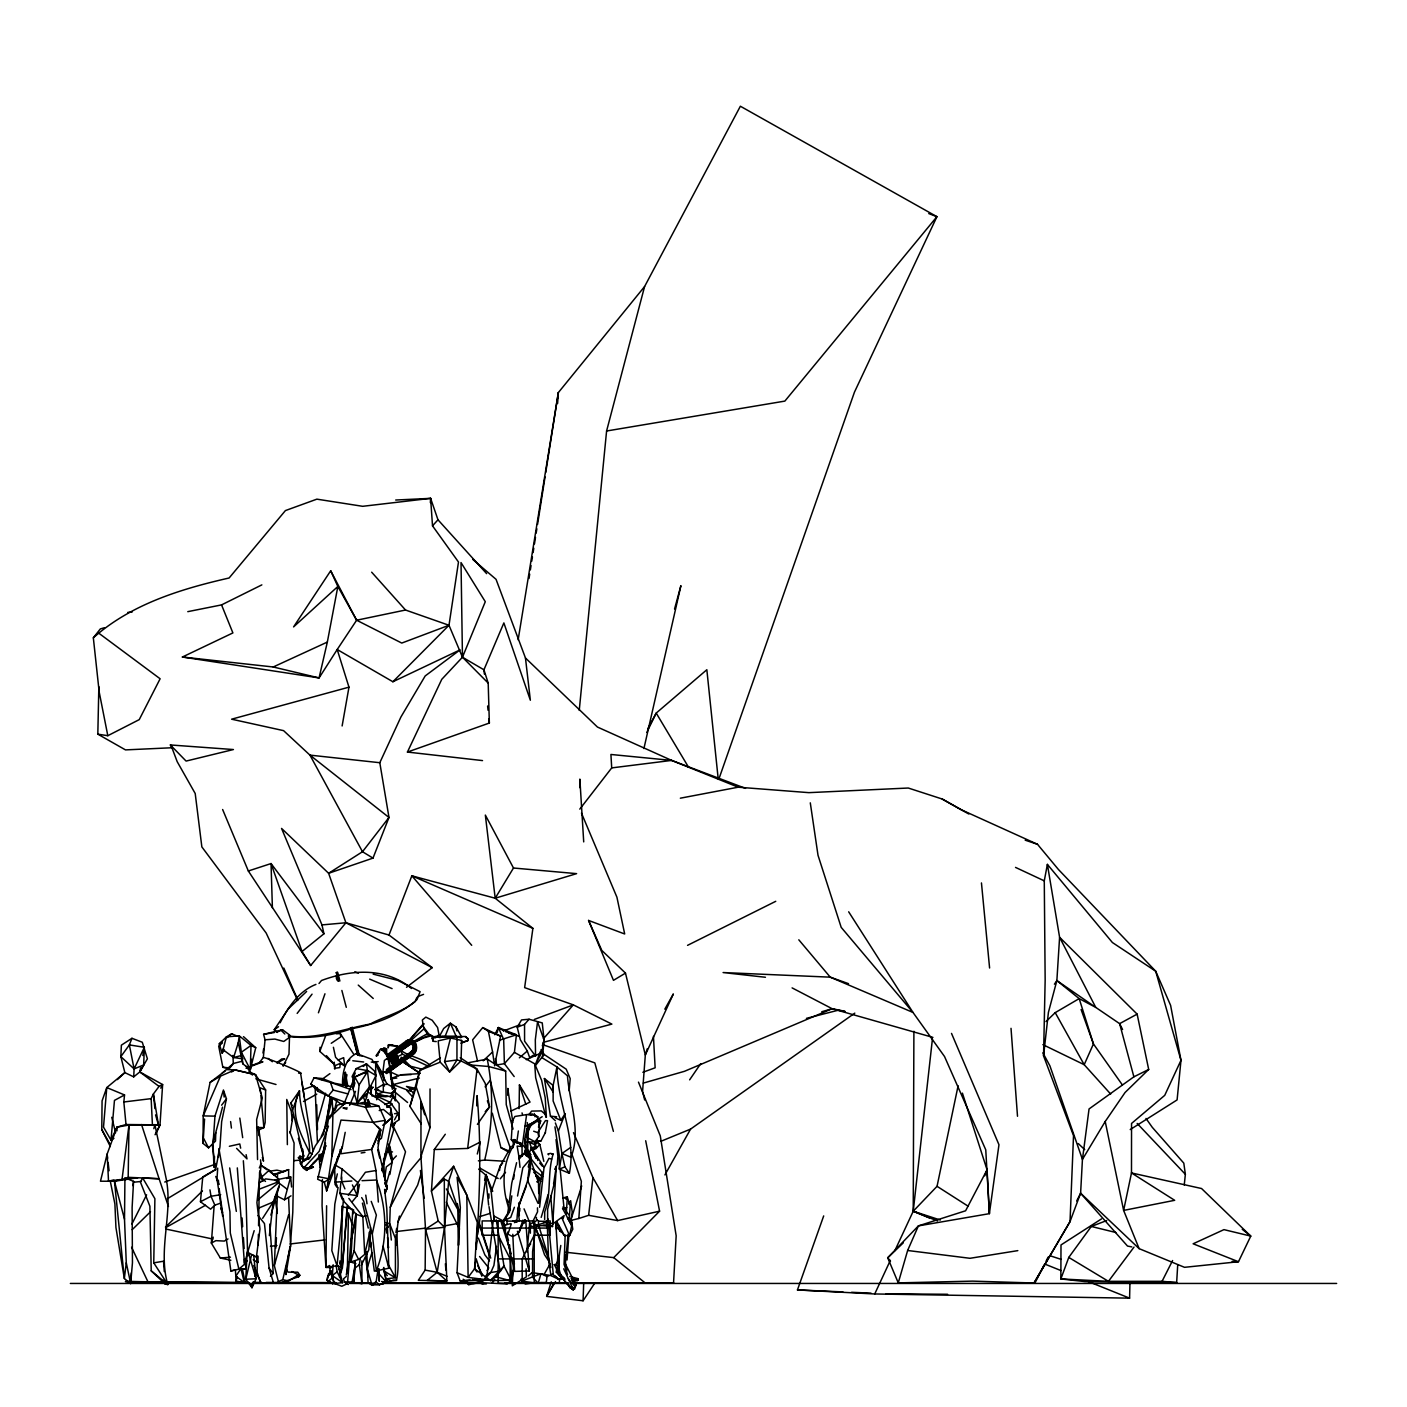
<?xml version="1.0" encoding="UTF-8"?>
<svg xmlns="http://www.w3.org/2000/svg" width="1407" height="1407" viewBox="0 0 1407 1407"><rect width="100%" height="100%" fill="white"/><g stroke="black" fill="none" stroke-linecap="round" stroke-linejoin="round"><path stroke-width="1.5" d="M342.306 1215.56L342.306 1205.641M457.328 1203.495L459.034 1211.761L448.64 1181.264L444.295 1179.136L444.542 1227.273L446.863 1280.986L418.319 1280.335L425.143 1270.116L425.53 1229.19L420.939 1156.73L420.992 1102.244L424.685 1114.766M458.26 1245.213L458.295 1208.261L458.735 1244.931M244.449 1259.019L244.431 1263.328L247.333 1260.602M285.99 1270.662L285.938 1274.619L290.616 1245.74L288.611 1197.726M288.646 1178.275L288.646 1169.622L273.873 1175.126M420.939 1156.73L429.979 1127.623L430.032 1088.948M456.976 1038.665L456.941 1059.999L449.624 1071.993L440.215 1062.162L438.175 1040.881L450.521 1038.014L461.672 1040.441L461.039 1060.913L449.624 1071.993L444.577 1061.617L450.521 1038.014M507.751 1094.98L507.769 1088.526L512.869 1122.487M579.842 787.674L579.86 779.091L583.712 841.896M353.263 1079.644L353.227 1088.332L354.898 1083.038L352.084 1076.513L356.217 1068.617L366.488 1063.833L374.385 1070.956L375.986 1075.546L369.355 1088.631L373.26 1087.242L368.124 1089.669M513.819 1144.348L513.836 1140.18M894.887 1250.612L913.231 1211.216L913.899 1031.278M286.008 1268.692L287.995 1272.121L297.792 1272.192L299.849 1275.287L298.653 1276.765L278.815 1283.395L274.33 1265.561L277.408 1194.473M277.496 1177.624L277.513 1173.403L288.646 1169.622M316.663 1104.636L317.49 1129.54M345.243 1084.709L345.331 1072.433L343.15 1085.36M355.092 1222.384L350.923 1241.027L347.406 1284.345L344.434 1281.988L343.501 1278.875L346.298 1276.43M322.396 1179.558L322.062 1205.799L325.932 1267.39L337.047 1265.755L341.145 1267.127L342.464 1206.661M361.88 1260.865L361.933 1283.641L353.79 1282.568L355.285 1260.971M110.326 1146.547L101.779 1129.54L102.078 1100.854L106.774 1087.576L124.854 1072.609L120.844 1056.622L121.371 1045.155L131.941 1038.296L142.283 1042.235L147.401 1058.803L139.803 1071.941L133.718 1076.865L124.854 1072.609L117.361 1079.609M126.683 1178.556L133.577 1181.352L132.117 1207.558L132.451 1262.783L130.675 1283.571L124.344 1278.541L126.278 1262.8L124.502 1219.148L124.942 1177.87M350.994 1240.587L352.77 1209.985M544.65 1219.588L544.72 1211.849C551.667 1193.804 547.147 1172.629 553.144 1154.109L550.524 1153.371L547.833 1154.004L548.607 1154.813M345.331 1072.433L347.705 1085.641L346.052 1086.855L345.331 1072.433L344.662 1084.815M249.109 1071.624L255.546 1074.719L265.624 1089.968L265.149 1122.54L263.883 1127.605L258.114 1130.296M519.113 1108.663L519.429 1084.938L530.034 1102.086L510.847 1111.125M116.957 1130.859L117.01 1127.148L126.014 1124.51L158.428 1124.861L153.398 1093.978L159.044 1086.415L162.632 1084.551L159.993 1124.967L155.632 1134.323M122.022 1179.488L128.987 1125.037L117.01 1127.148L107.143 1154.074L108.515 1181.001L122.022 1179.488L128.178 1177.342L128.987 1125.037L158.428 1124.861L155.561 1114.872M151.217 1270.838L167.82 1284.591L153.75 1262.853L154.893 1198.694L142.705 1178.011L140.454 1182.126L149.898 1206.274L151.217 1270.838L165.235 1284.028L167.82 1284.591C157.408 1249.117 173.729 1212.693 165.78 1176.762L154.876 1124.562L153.838 1128.695M257.358 1256.345L257.059 1273.528L260.999 1283.166L253.77 1265.491M253.278 1259.757L257.868 1262.589L257.991 1256.082M258.185 1245.23L258.396 1234.379M258.554 1225.708L259.574 1172.224M347.318 1273.071L348.444 1212.869L352.207 1224.653M297.704 1000.5L266.169 933.034L201.852 846.908L195.204 793.495L177.194 761.679L171.935 747.75L125.487 749.896L97.822 734.155L98.842 686.669M567.039 1259.986L568.85 1235.575M962.406 1093.116L987.063 1169.815L965.607 1210.776L918.402 1225.884L887.711 1257.788L898.264 1282.885L972.606 1281.126L1034.004 1283.008L1070.024 1221.628L1073.523 1135.678L1043.554 1055.866L1045.155 980.116L1044.275 880.852L1047.388 864.39L1112.409 942.532L1155.71 971.217L1170.606 1005.354L1180.983 1060.298L1177.096 1099.922L1130.226 1129.575M565.315 1255.273L564.928 1263.046L575.991 1284.996L573.212 1289.938L571.858 1289.041L571.91 1286.93M395.297 1100.925L395.49 1093.292L390.407 1072.908L390.882 1079.275M823.693 1215.912L797.452 1289.938L874.732 1293.965L1129.592 1298.151L1129.979 1281.777M325.756 1145.316L317.648 1179.259L324.261 1182.197L326.617 1190.902L331.823 1156.554L332.914 1114.608L345.612 1102.631L368.951 1104.425L368.704 1102.895L378.747 1105.92L385.201 1120.394L381.438 1138.316L377.938 1140.848M242.795 1063.798L239.243 1035.833L238.293 1042.605L242.795 1063.798L250.323 1069.601L251.009 1045.454L239.243 1035.833L226.404 1036.871L219.246 1043.888L222.148 1053.157L224.416 1049.939M521.768 1225.321L519.201 1232.321L514.962 1235.557L512.289 1236.366L507.945 1234.203L508.015 1231.793M252.046 1065.416L259.591 1062.443L263.32 1057.501L265.061 1039.808L263.601 1034.321L282.561 1029.766L289.561 1034.972L288.98 1054.16L283.159 1066.154M326.6 1205.764L325.932 1267.39L331.401 1267.619M555.818 1222.736L558.298 1263.838L557.207 1270.204L558.755 1274.302L571.858 1289.041M347.177 1205.992L342.393 1268.164M393.503 1126.743L405.515 1151.805L390.267 1207.276L389.686 1223.685L391.339 1240.042M476.709 1105.849L477.061 1095.613C481.704 1146.705 479.594 1198.412 476.27 1249.346M536.401 1217.372L536.401 1219.482L538.529 1221.153L538.406 1224.512L549.715 1261.358L535.627 1227.871L532.602 1251.632L532.55 1277.116L538.213 1283.29L546.303 1282.568L547.024 1276.518L549.838 1275.358L532.163 1272.596L528.241 1275.868M551.263 1281.795L546.637 1296.392L583.078 1300.772L583.676 1283.483M215.799 1132.741L215.5 1141.095L208.553 1147.831L203.03 1143.399L204.56 1119.022M532.391 1113.939L526.605 1114.625L522.261 1145.808L516.861 1141.693L512.781 1140.532L513.238 1142.027L511.286 1139.582L512.5 1120.13M159.044 1086.415L139.803 1071.941L143.672 1064.941L144.341 1047.3L129.356 1044.909L120.844 1056.622L134.105 1068.915L133.718 1076.865M367.948 1106.148L368.194 1099.588L369.619 1103.457M399.465 1216.105C393.52 1236.999 401.153 1259.177 396.493 1280.388L391.744 1281.003L386.116 1278.822L395.455 1277.749L395.385 1238.459L389.686 1223.685L385.94 1222.63M537.949 1176.34L537.738 1182.091L537.949 1178.362M392.307 1089.299L390.495 1071.395L387.875 1057.835L385.078 1052.577L385.254 1048.356L380.453 1049.288L376.021 1055.795L378.096 1055.232M512.957 1270.521L512.306 1285.805L526.376 1276.87L526.095 1268.833M289.561 1034.972L289.455 1037.381L283.774 1041.461L274.91 1039.069L265.061 1039.808M352.313 1201.666L357.272 1195.633L357.87 1182.654L365.415 1172.26L376.003 1170.518L371.641 1149.431L379.784 1129.205L372.996 1122.329L365.539 1107.274L345.612 1102.631L337.328 1105.234L334.901 1110.51M567.478 1283.131L523.087 1282.991L523.281 1278.857M565.174 1235.029L564.066 1264.365L567.566 1274.619M247.175 1251.949L245.785 1279.244L251.976 1287.739L256.039 1278.752L253.735 1255.185M457.046 1272.702L460.335 1207.47L457.082 1177.325L466.807 1195.106L477.29 1222.384L474.581 1268.762L468.126 1277.38L457.046 1272.702L460.195 1281.003L489.882 1280.177L474.581 1268.762L476.129 1258.737L481.827 1276.255M214.532 1156.572L213.952 1167.3L213.09 1144.63M527.889 1149.976L530.527 1154.69L530.298 1158.682L529.278 1154.145L526.798 1152.403M1034.004 1283.008L1070.024 1221.628L1080.611 1193.224L1082.44 1159.403L1089.053 1108.945L1133.884 1076.83L1148.692 1069.461L1137.137 1014.13L1059.594 937.291L1047.388 864.39M131.273 1272.948L130.675 1283.571L126.278 1262.8M347.529 1206.977L341.989 1269.096L339.685 1276.413M574.056 1283.166L673.548 1282.973L676.169 1235.786L660.288 1135.889L638.479 1082.124M524.055 1208.859L531.389 1226.535L541.906 1225.62L552.546 1226.535L556.345 1166.262L554.692 1169.34M562.976 1197.797L567.32 1197.234L566.282 1214.065M573.827 1281.056L577.486 1280.44L577.855 1278.629L569.765 1276.448M326.389 1055.655L334.127 1064.22L334.215 1062.179L334.901 1069.091L334.127 1064.22L319.811 1051.398L320.04 1047.265M1101.47 1218.919L1061.001 1244.949L1060.86 1278.945L1084.762 1281.566L1176.657 1282.551L1177.694 1265.192M355.936 1263.697L350.642 1261.973L354.124 1250.665L356.34 1214.347L344.17 1201.754L340.705 1193.892M370.41 1227.326L368.81 1249.821L361.212 1265.438M430.349 502.563L430.612 498.359L395.701 500.03M1043.554 1055.866L1048.426 1012.354L1056.868 980.573L1059.594 937.291L1095.754 1007.412L1119.62 1023.645L1122.575 1029.502M217.698 1168.144L216.995 1178.996L222.675 1216.334M218.384 1157.293L218.929 1148.604L229.939 1211.796L230.291 1232.989L238.891 1269.149L246.119 1269.22L244.871 1259.353M538.723 1203.073L539.936 1184.606L542.24 1172.295M557.295 1164.978L557.875 1156.22L556.029 1139.582M570.574 1220.52L578.857 1218.48L581.355 1181.335L571.383 1152.65M222.499 1107.151L213.161 1142.291L214.954 1116.138L223.432 1090.003L226.439 1098.814L221.655 1121.59L219.949 1146.951L215.535 1170.044L212.246 1144.383M353.79 1282.568L355.127 1263.134M445.298 1134.253L434.288 1149.537L431.421 1191.078L438.21 1221.03L444.542 1227.273L437.19 1272.315L427.148 1280.423L446.863 1280.986L437.19 1272.315L425.143 1270.116M559.634 1278.822L559.353 1282.973L568.129 1282.955L506.907 1282.973M342.534 1084.146C342.358 1072.75 344.944 1058.838 356.446 1053.509L359.365 1053.878M557.594 403.492L558.35 392.588L644.582 286.553L740.363 106.228L936.921 216.678L854.471 392.113L719.012 778.634M573.212 1289.938C556.574 1274.742 557.207 1268.041 560.795 1245.459M290.616 1242.346L292.797 1212.148L294.081 1143.029L289.772 1131.685L290.141 1133.004L293.307 1114.291M569.255 1219.166L570.187 1206.133L567.32 1197.234L563.134 1197.937M214.11 1206.204L211.349 1243.067L220.354 1258.034L230.871 1260.25M348.373 1284.521L347.124 1283.817L341.795 1286.262L334.215 1283.377L329.924 1270.679L330.223 1266.529M504.92 1225.356L506.907 1224.512L507.153 1221.118L505.676 1219.904L502.176 1222.419L504.884 1225.532L502.176 1222.419L510.284 1209.229M339.773 1263.081L341.444 1267.601L339.509 1277.204M338.155 1265.544L342.552 1282.692L334.233 1283.501L332.281 1275.551L333.178 1264.77M569.184 1090.83L570.204 1078.641L566.212 1069.179L544.157 1054.476L541.115 1049.622L541.73 1052.735L526.288 1059.682M251.607 1254.675L245.785 1279.244L256.039 1278.752L248.564 1253.391M342.411 1199.573L339.878 1193.312L340.775 1183.164M341.127 1179.101L342.024 1168.953L336.484 1165.805M493.171 1221.276L487.156 1274.443L485.01 1277.011M220.846 1203.091L214.849 1205.148L210.593 1209.193L200.445 1201.771L202.766 1176.92L215.447 1169.569M370.745 1092.377L371.307 1086.362M434.288 1149.537L467.669 1148.429L477.043 1069.144L461.039 1060.913L456.941 1059.999L444.577 1061.617M511.796 1195.862L509.563 1211.832L506.151 1217.389M565.35 1263.75L568.111 1234.326M526.939 1251.878L529.665 1223.439M332.931 1112.603L332.122 1099.096L330.715 1099.078L323.364 1134.622M579.244 710.394L606.593 430.999L644.582 286.553M126.014 1124.51L123.834 1101.98L124.537 1094.945L106.774 1087.576L103.502 1127.113L111.012 1140.162L113.949 1138.298M525.128 1154.074L525.497 1150.223L524.565 1154.215M564.137 1278.312L560.566 1276.94L556.31 1272.209L556.732 1267.953M557.172 1263.679L557.805 1257.278M499.555 1170.589L499.977 1166.385L511.286 1146.3M554.938 1126.849L559.212 1155.059L559.353 1169.111L569.378 1173.315C576.729 1137.067 557.084 1102.771 556.961 1066.928L542.363 1057.923L544.104 1040.16L542.258 1022.907L529.067 1019.248L521.54 1019.917L517.213 1027.233L520.326 1039.72L527.291 1051.029L529.736 1057.695L532.989 1055.391M370.762 1090.953L371.202 1086.714M1184.254 1184.958L1185.362 1174.3L1183.797 1163.132L1152.263 1127.306L1146.002 1118.442M370.991 1243.12L370.621 1246.672L370.463 1241.924M343.519 1199.028L337.047 1265.755L331.823 1250.63L334.831 1204.093L338.102 1187.508M539.602 1207.259L543.999 1167.792L548.959 1158.366L551.65 1159.104M929.359 1217.934L913.231 1211.216L932.419 1039.034M369.461 1086.96L357.132 1102.859L353.034 1088.965L354.845 1077.006L367.632 1071.536L359.154 1084.85L357.132 1102.859L367.843 1092.782L369.461 1086.96L366.488 1063.833L363.287 1066.436M269.37 1235.61L273.204 1201.983L279.43 1184.729M495.317 1058.662L496.864 1064.958L504.392 1063.674L514.417 1052.383L516.422 1034.778L498.377 1027.55L494.772 1034.725M578.857 1218.48L588.636 1215.314L592.927 1177.659L573.493 1132.635M222.148 1053.157L226.404 1036.871L231.768 1033.758L237.115 1036.097M461.478 1042.059L461.672 1040.441M385.096 1153.74L382.194 1170.431M526.798 1142.15L535.047 1141.728L538.793 1136.557L539.444 1122.997L536.683 1120.412M213.161 1142.291L213.899 1136.24M333.406 1047.283L335.57 1057.237L338.172 1059.981L343.66 1057.659L344.715 1065.908L340.318 1063.305L339.791 1067.579L334.391 1068.37M514.135 1262.308L511.814 1281.109L496.055 1276.852L490.269 1280.599L509.932 1280.317M520.01 1167.335L519.183 1159.104L524.055 1153.371L526.077 1153.828L530.351 1158.946C532.673 1180.772 517.09 1198.447 517.055 1219.517L514.944 1221.1L507.153 1221.118M257.868 1262.589L256.408 1257.049L259.961 1229.032L256.918 1202.616L260.999 1165.946L260.559 1159.843M524.055 1153.371L530.351 1158.946L527.625 1180.596L537.984 1203.284M385.729 1052.823L386.151 1049.499L385.395 1053.526M250.323 1069.601L255.74 1047.74L251.009 1045.454L241.371 1052.225L250.323 1069.601L251.66 1059.242M384.621 1080.506L382.862 1072.24L384.392 1060.491L387.875 1057.835M436.258 1041.585L433.215 1041.286L432.037 1038.014L434.939 1036.59L465.383 1036.537L468.109 1038.858L467.88 1040.582L460.916 1043.255M330.1 1097.53L326.406 1124.826L321.306 1136.416M496.478 1246.409L493.927 1265.403L490.814 1272.491L481.387 1282.674L507.118 1283.975L509.862 1281.531M369.214 1232.251L374.332 1271.101L376.337 1270.873C387.716 1241.625 387.488 1209.299 376.443 1180.016L362.021 1180.666M513.625 1178.943L514.188 1174.827M562.976 1233.869L564.488 1235.557L569.536 1235.592L572.244 1223.158M203.03 1143.399L203.206 1115.909L210.1 1082.37L225.208 1070.903M406.517 987.274L432.23 967.664L389 935.039L411.846 875.822L495.194 898.229L532.901 928.356L524.635 987.626L573.335 1004.879L611.869 1024.103L543.383 1042.323M516.861 1141.693L518.374 1130.982M570.679 1222.665L572.192 1211.919L570.644 1200.699L568.586 1203.952M476.164 1245.089L476.78 1240.798M477.694 1234.379L486.294 1174.405M384.797 1177.29L386.292 1166.913L392.289 1162.34L388.666 1144.067M323.223 1153.634L328.71 1117.052L331.401 1114.661M488.194 683.098L483.938 669.802L462.463 657.21L461.021 562.571L485.292 601.704L462.463 657.21L441.763 679.335L407.432 752.059L489.355 723.04L488.194 683.098L462.463 657.21L448.991 625.271L458.489 562.026L432.512 525.831L430.612 498.359L362.672 506.309L316.874 499.151L285.41 510.583L229.112 577.996C180.799 588.97 130.992 604.254 93.337 637.811L99.194 692.015L107.811 735.703L139.24 719.628L160.117 678.772L98.719 633.132M377.445 1126.444L380.664 1129.891L377.991 1147.725L387.224 1188.634L384.885 1183.023L387.224 1188.634L382.212 1168.179M322.994 1152.738L306.585 1170.413L303.49 1168.285L299.709 1160.582L299.937 1156.149L302.839 1157.099M366.787 1251.562L368.071 1282.656L371.694 1283.975L376.109 1282.023L378.026 1269.659M361.933 1283.641L359.33 1264.629L360.28 1258.562M346.298 1275.006L348.408 1261.762M529.014 578.506L529.7 574.179M530.369 569.853L531.055 565.526M531.74 561.2L532.426 556.873M533.112 552.564L533.781 548.238M534.467 543.911L535.487 537.421M536.173 533.095L536.858 528.786M537.544 524.459L545.054 476.903M545.723 472.576L558.35 392.588L518.145 639.78M478.38 1160.845L484.694 1160.054C492.767 1126.849 493.98 1092.588 487.244 1059.084L467.405 1062.918M555.378 1122.944L558.386 1131.017L561.903 1153.511L559.353 1169.111L564.928 1166.843L569.378 1173.315M132.874 1185.661L133.577 1181.352M262.951 1052.999L263.672 1048.707M395.93 1232.567L396.633 1228.399M355.778 1283.096L352.119 1282.023L355.285 1263.838M342.13 725.959L348.971 687.161L337.205 649.524L356.622 620.223L405.533 610.022L448.991 625.271L392.887 681.744L337.205 649.524L319.072 677.928L182.382 657.016L232.894 632.921L221.55 604.904L187.782 611.658M512.517 1147.936L514.03 1139.459M328.658 1273.405L327.11 1280.388L332.685 1283.694L336.08 1282.604L266.134 1282.428M356.006 1213.573L352.33 1234.062L350.642 1261.973L358.627 1259.441L364.712 1254.376L369.918 1231.653M522.947 1220.062L519.148 1231.547L524.811 1219.816M140.559 1067.843L139.803 1071.941L162.632 1084.551L160.767 1088.174M142.828 1055.514L144.341 1047.3L134.105 1068.915L143.672 1064.941M286.377 1266.687L287.134 1262.642M287.872 1258.614L290.088 1246.514M389.845 1174.476L392.535 1159.773L389.88 1146.16M517.547 1196.003L522.824 1167.792L530.351 1158.946L538.476 1182.619L538.723 1193.558M370.551 1094.382L371.765 1087.945M545.195 1133.251L547.552 1120.693L545.441 1120.623L538.037 1132.195M182.382 657.016L273.222 666.988L319.072 677.928L327.339 642.084L337.856 586.455L330.698 570.767L293.588 626.906L337.856 586.455L356.622 620.223L401.769 643.069L448.991 625.271M541.73 1052.735L544.104 1040.16L537.544 1021.799L535.311 1039.879L535.557 1056.147L524.582 1041.18L524.547 1024.402L529.067 1019.248M301.59 1163.994L303.543 1159.245L308.854 1159.245L306.339 1158.788M382.018 1170.905L392.5 1117L390.495 1107.661L369.531 1092.87M276.44 1237.72L275.79 1248.202M345.207 1132.336L342.411 1146.705L326.617 1190.902L328.833 1181.159M377.955 1143.75L380.664 1129.891L379.784 1129.205M379.169 1268.868L379.31 1281.32L377.938 1268.815M536.12 1148.464L536.577 1146.177L532.145 1150.416L536.12 1148.464L539.813 1144.454L537.632 1142.062M339.878 1193.312L357.272 1195.633L359.524 1184.395M484.588 1180.35L485.433 1176.199M525.708 1155.552L524.776 1139.248L526.939 1128.555L528.751 1125.125L542.187 1116.718M572.543 1280.546L577.749 1280.405L577.855 1278.629M494.525 1065.855L500.611 1036.132L482.724 1027.602L472.629 1039.843L477.518 1061.001M346.14 1078.817L346.984 1074.737M553.567 1184.008L556.345 1166.262M275.702 1195.458L284.478 1199.802L290.669 1176.903L275.051 1180.086L286.782 1188.933M352.717 1214.171L353.614 1209.879M937.502 1220.959L913.231 1211.216L937.044 1186.312L958.114 1085.747M384.603 1189.39L386.802 1208.719L388.824 1268.199L376.337 1270.873L372.292 1233.974L376.373 1215.103L371.219 1201.367M421.326 1123.964L409.947 1106.43L416.208 1087.013L419.796 1070.41L440.409 1057.818M574.566 1289.199L575.991 1284.996L571.541 1279.878M334.866 1108.769L336.871 1099.852M337.223 1186.048L335.482 1182.126L337.346 1173.895M643.914 748.559L680.9 585.664L674.551 609.002M278.41 1281.531L282.789 1279.649L290.616 1245.74M325.65 1126.532L332.122 1099.096M516.598 1162.692L511.761 1183.181L507.821 1212.922M253.418 1281.654L251.976 1287.739L250.833 1283.923M497.111 1032.756L498.377 1027.55L503.46 1030.698M541.185 1217.389L548.079 1194.684M331.823 1156.554L340.986 1120.078L372.996 1122.329L385.201 1120.394M477.29 1154.004L480.315 1142.027L467.669 1148.429M325.615 1093.239L316.61 1125.213L317.437 1142.361M365.75 1106.518L365.204 1102.05L369.25 1087.365M554.358 1183.181L547.622 1209.229L547.622 1220.713M528.241 1166.948L530.351 1158.946M526.834 1135.818C528.416 1130.085 531.881 1118.811 539.831 1121.397L539.004 1125.635M409.947 1106.43L419.796 1070.41L440.215 1062.162M328.447 1126.18L319.16 1151.366L303.49 1168.285M331.7 1114.326L333.336 1108.382L333.828 1112.11M254.175 1230.668L244.431 1263.328L237.308 1167.898M274.33 1265.561L288.576 1215.015M386.257 1183.991L389.739 1171.855M547.024 1276.518L540.956 1273.704L538.213 1283.29L521.645 1281.126L525.356 1283.94L536.647 1282.393M324.032 1151.841L320.321 1161.232L325.58 1142.959M898.264 1282.885L907.638 1250.489L918.402 1225.884L989.385 1213.661L998.97 1144.735L951.519 1033.406M270.865 1215.085L279.061 1186.928M325.756 1035.464L319.811 1051.398M383.39 1164.82L393.591 1130.261L390.495 1107.661L386.52 1105.867M421.168 1173.438L417.668 1185.063L397.689 1222.155M394.224 1123.208L393.045 1127.095L394.892 1123.454L390.953 1124.51M371.94 1252.599L367.086 1268.516L371.694 1283.975L379.573 1284.802L387.154 1281.126L384.234 1279.561M512.939 1147.725L515.402 1139.688M524.213 1223.228L525.268 1219.781M647.273 1048.743L645.321 1054.969L642.577 1091.498L644.67 1100.01M238.293 1042.605L233.615 1057.536L243.024 1058.891M542.311 1045.841L544.104 1040.16M570.451 1221.346L581.689 1185.908M213.231 1237.158L211.349 1243.067L215.869 1240.657L224.293 1241.08L227.987 1238.934M385.588 1192.503L387.189 1187.473L384.428 1175.636L383.548 1158.735M507.945 1234.203L511.163 1224.354M474.335 1279.631L489.882 1280.177L468.126 1277.38L466.807 1195.106L453.652 1166.245L448.64 1181.264L444.542 1227.273L425.53 1229.19L437.19 1272.315L447.057 1276.307M514.399 1207.259L510.723 1217.372L505.676 1219.904M242.356 1268.78L245.258 1283.184L235.989 1280.933L237.378 1276.87M318.422 1012.794L324.964 993.782M320.321 1161.232L325.808 1145.896M302.734 1158.629L303.666 1156.167L292.533 1110.123L299.498 1090.847C299.691 1112.304 309.98 1131.175 309.61 1152.562L306.585 1158.717M538.459 1127.13L540.71 1120.957L537.492 1119.233M526.341 1186.048L517.723 1208.754L518.022 1214.399M563.029 1218.708L564.172 1215.595L552.933 1223.826L547.323 1222.155M1106.729 1220.537L1091.287 1226.464L1068.775 1257.418L1060.86 1278.945L1108.452 1281.337L1162.059 1281.32L1176.657 1282.551M529.12 1153.617L531.371 1147.707L529.472 1142.097M540.358 1051.609L535.821 1063.481L542.1 1051.961M353.544 1079.925L344.24 1103.317M984.777 1175.795L987.063 1169.815M131.941 1038.296L129.356 1044.909L134.105 1068.915M558.386 1131.017L565.139 1113.641L560.83 1120.377L555.062 1117.756M348.971 687.161L231.61 719.188L283.581 730.638L309.945 755.119L388.983 817.467L362.496 851.727L328.622 873.29L345.911 922.763L310.666 965.536L302.048 951.501L323.944 933.773L321.974 924.909L281.558 828.424L328.622 873.29L372.996 858.112L388.983 817.467L379.802 762.717L400.925 716.99L425.195 675.94L460.089 649.858L392.887 681.744M416.736 997.721L415.206 1001.555C396.95 1015.819 374.614 1024.63 351.838 1028.623C331.735 1035.64 309.575 1039.193 288.488 1036.467M439.617 1037.627L445.069 1036.431L450.363 1023.188L456.079 1027.004L461.742 1037.258M324.261 1182.197L329.256 1178.873L342.411 1146.705L336.695 1160.054M536.032 1158.084L531.371 1147.707L534.959 1146.881L536.894 1140.866L540.992 1140.884L545.459 1132.494M280.151 1022.766C287.925 1007.271 299.251 990.845 315.924 984.408M349.604 1105.392L355.479 1091.41M257.551 1159.561L256.654 1119.497L262.318 1097.988L255.546 1074.719L234.863 1069.883L220.442 1076.162L203.206 1115.909L214.954 1116.138M422.153 1069.197L410.545 1066.242L401.206 1057.132L400.608 1059.893L391.392 1059.682L393.978 1053.755M395.701 1049.815L397.425 1045.858L388.244 1045.172L388.191 1047.863L389.123 1044.68L392.94 1045.084M533.183 1220.801L537.58 1211.779L537.474 1207.839M525.831 1150.733L527.414 1156.185L527.062 1132.494L529.929 1125.969L533.974 1122.399L525.092 1126.145L528.751 1125.125M344.996 1104.038L345.612 1102.631M353.28 1077.463L355.267 1072.978M384.639 1104.513L390.337 1102.402L393.01 1096.387L376.531 1096.018L376.707 1099.799M384.744 1192.872L387.189 1187.526M302.1 1158.594L303.437 1155.692L302.751 1149.308M117.01 1127.148L111.012 1140.162L114.459 1100.397L124.537 1094.945M380.664 1129.891L371.641 1149.431L341.303 1153.705L340.002 1149.8M874.732 1293.965L890.314 1260.461M548.29 1219.095L547.13 1221.557L538.529 1221.153M152.396 1124.193L151.147 1098.638L153.398 1093.978L154.911 1108.61M259.293 1167.951L261.438 1163.483M646.78 732.449L656.207 713.085L706.842 669.732L718.221 779.038M557.207 1270.204L557.858 1268.85M131.941 1223.984L146.609 1194.824M155.069 1134.728L159.993 1124.967M343.202 1105.322L329.467 1096.475L318.07 1091.34L310.841 1084.093L314.042 1077.78L322.203 1078.501L334.268 1083.179L351.891 1086.732M1162.059 1281.32L1172.594 1260.531M530.509 1142.853L534.941 1144.718L536.894 1140.866M1035.323 1282.252L1044.187 1264.84M1046.157 1260.971L1048.127 1257.102M1076.672 1200.98L1080.611 1193.224L1139.125 1248.642L1184.518 1267.32L1238.477 1261.727L1250.77 1236.102L1201.56 1188.528L1131.492 1172.946L1131.545 1123.454L1164.732 1095.35L1180.983 1060.298L1155.71 971.217L1058.416 869.473L1037.504 844.306L961.315 809.781L942.18 799.018L908.289 788.026L808.884 792.651L738.183 787.199L680.337 798.191M562.026 1218.216L569.536 1235.592L572.79 1229.226L571.4 1220.045L568.604 1217.477M390.267 1207.276L407.924 1173.28L421.643 1156.906M544.157 1054.476L535.944 1064.958M647.923 728.527L656.207 713.085L688.498 767.149M394.488 1119.884L398.058 1113.236L390.337 1102.402L376.531 1096.018L386.257 1096.756M438.826 1037.399L443.697 1028.499L450.363 1023.188L456.149 1036.361L460.828 1037.75M553.971 1283.008L546.637 1296.392L555.519 1281.584M664.825 1009.153L673.355 993.94L645.321 1054.969L625.482 973.116L601.774 950.393L588.583 920.442L624.69 933.984L616.917 897.191L581.478 813.123M664.913 1174.915L690.573 1129.1L854.805 1013.128M544.351 1274.003L550.348 1263.398M511.919 1121.678L514.927 1116.455L526.605 1114.625M387.963 1226.675L386.556 1228.821L387.963 1226.675L386.995 1222.701M1148.692 1069.461L1125.037 1092.536L1105.216 1121.502L1082.44 1159.403L1049.903 1065.838L1042.886 1052.841M375.775 1097.02L375.669 1061.863L382.317 1073.207L384.076 1080.506M495.194 898.229L513.485 868.013L485.345 815.075L495.194 898.229L576.606 873.641L513.485 868.013M487.068 1270.609L488.757 1267.918L479.576 1256.469M327.778 1276.677L330.944 1271.664M331.665 1270.767L327.462 1277.292L327.11 1280.388L332.685 1283.694M262.652 1218.304L273.204 1201.983L257.833 1208.472M517.635 1214.347L519.781 1211.022M517.53 1211.849L519.799 1208.349M376.654 1056.006L379.609 1051.451M583.078 1300.772L595.091 1282.639M558.772 1273.106L554.288 1264.647L555.941 1264.436L558.456 1260.197M565.983 1199.221L567.32 1197.234M277.46 1032.439L274.224 1029.748L288.171 1009.012L306.603 991.478M1054.423 984.214L1056.868 980.573L1095.754 1007.412L1079.187 998.618L1056.868 980.573M395.754 1088.772L390.144 1097.055L391.797 1095.244L391.357 1093.415L395.754 1088.772L387.752 1084.322L383.267 1084.551L375.053 1089.37L377.568 1093.995L388.051 1096.545M689.623 1079.837L700.686 1063.692M323.54 1133.919L315.238 1146.002L310.683 1156.642L301.977 1161.971L310.138 1157.627M422.979 1024.19L409.138 1040.371M477.395 1124.369L489.53 1106.94L485.239 1083.425L477.043 1069.144M292.533 1110.123L290.88 1102.947L299.498 1090.847C288.892 1112.11 300.359 1133.391 309.61 1152.562L312.389 1154.127M378.747 1105.92L365.539 1107.274L368.704 1102.895M387.154 1281.126L387.013 1282.305L385.448 1281.988M329.326 1118.758L331.7 1115.522M424.158 1023.804L409.595 1040.019M496.055 1276.852L504.04 1266.142L496.214 1219.834M1134.024 1247.077L1108.452 1281.337L1068.775 1257.418M221.602 1105.198L226.439 1098.814M529.05 1114.485L531.635 1111.09L541.326 1110.914L545.846 1114.784M348.233 1195.176L357.87 1182.654L342.024 1168.953M556.31 1272.209L558.21 1269.747M297.158 1013.409L312.055 994.151M579.79 809.131L611.711 767.905L610.919 754.469L671.667 760.413L745.552 788.377M511.902 1148.411C501.754 1167.019 502.018 1190.304 509.492 1210.002M526.763 1248.871L530.668 1243.858M320.427 1156.448L306.585 1170.413M221.391 1207.663L220.706 1208.525L222.605 1212.359M93.337 637.811L100.337 628.929L104.435 627.733M485.116 1086.855L490.234 1080.347L499.362 1116.859L510.372 1148.253M387.013 1282.305L381.543 1281.513M492.186 1282.85L494.789 1279.561M500.224 1178.837L505.518 1172.348M502.668 1163.079L499.977 1166.385L491.219 1191.835L494.209 1220.696L503.038 1220.871L506.432 1218.321M310.841 1084.093L328.288 1095.93L333.16 1090.056L330.452 1082.405L314.042 1077.78M564.137 1279.086L558.808 1279.385L550.928 1275.586L552.511 1273.704M319.002 983.493L321.5 980.503C350.818 969.511 385.395 967.031 411.495 988.47M490.269 1280.599L504.04 1266.142L511.814 1281.109L509.58 1244.808M400.098 1062.285L394.189 1051.574L393.081 1052.383L397.425 1061.458M389.44 1055.004L394.646 1065.873L393.538 1066.699L388.314 1055.813M395.912 1064.976L397.038 1064.167M398.287 1063.27L399.412 1062.443L394.189 1051.574M543.507 1038.612L573.335 1004.879L534.326 1019.442M283.053 1065.574L285.691 1062.584M453.652 1166.245L431.421 1191.078L444.295 1179.136M432.512 525.831L437.982 519.799L430.612 498.359M485.222 1111.636L489.53 1106.94L487.385 1100.819M299.709 1160.582L300.324 1159.685L298.39 1157.768L299.937 1156.149M565.878 1252.248L613.716 1257.629L659.584 1211.181L645.69 1140.743M392.535 1159.773L396.369 1155.886M270.425 1276.272L273.275 1273.458L269.775 1224.072M423.7 1027.198L429.135 1034.479L435.484 1037.592L438.984 1034.725L437.612 1027.532L432.16 1020.233L425.829 1017.12L422.329 1020.005L423.876 1028.886L410.967 1040.441M132.188 1229.683L150.496 1211.761M165.463 1227.133L202.432 1190.955M1045.999 1021.57L1055.215 1012.635L1079.187 998.618L1093.432 1043.924L1122.223 1084.727M903.259 1242.873L887.711 1257.788L890.508 1261.077M537.263 1219.763L533.833 1223.035L537.281 1225.796M336.115 972.817C339.597 970.425 333.389 978.146 338.313 981.259M364.993 1073.418L367.895 1070.674L375.986 1075.546M483.199 1060.808L492.591 1051.961L488.387 1031.313L482.724 1027.602M385.026 1124L392.5 1117L383.408 1109.437L379.222 1110.545M313.022 1163.378L315.766 1160.81M411.811 1088.42L410.563 1091.269L393.045 1084.568L393.942 1088.297M262.968 1181.212L261.069 1177.624L269.124 1170.272L279.131 1179.629M254.755 1276.395L257.78 1273.722M222.06 1073.277L233.298 1063.499L242.532 1061.142M245.152 1263.697L238.891 1269.149L230.871 1270.978L219.105 1188.598M328.2 1281.478L332.703 1277.591M519.341 1057.835L527.291 1051.029M382.757 1125.319L392.5 1117M298.583 1073.084C311.791 1076.074 265.642 1057.097 263.32 1057.501M365.539 1107.274L368.951 1104.425M222.482 1042.939L218.683 1046.087L222.851 1067.28L229.376 1068.564L233.298 1063.499L232.929 1055.443M257.938 1199.819L279.184 1182.232M529.929 1125.969L537.667 1120.887M355.215 1267.988L359.33 1264.629M219.246 1043.888L222.376 1041.356M227.072 1037.557L231.768 1033.758M276.915 1062.707L281.734 1058.926L284.689 1058.873L277.179 1062.936M329.924 1270.679L332.281 1275.551L337.188 1271.822L336.15 1265.878M394.013 1053.245L397.478 1050.695M400.925 1048.162L407.819 1043.062M321.658 1079.626L329.924 1073.611M386.679 1055.144L406.588 1040.723A8.002 6.49 -88.6 0 1 415.452 1043.554A8.002 6.49 -88.6 0 1 413.06 1054.511L386.608 1073.594M386.907 1056.252L407.538 1041.198M387.716 1057.361L407.115 1043.361A4.907 3.975 -88.7 0 1 412.55 1045.102A4.907 3.975 -88.7 0 1 411.09 1051.82M386.89 1059.102L408.575 1043.396M386.397 1069.637L411.6 1051.381A4.379 3.553 -88.6 0 0 413.377 1047.617M384.85 1072.011L411.301 1052.928A6.191 5.012 -88.6 0 0 413.148 1044.451A6.191 5.012 -88.6 0 0 406.306 1042.253M388.666 1070.78L397.478 1064.413M406.306 1058.064L411.6 1054.248M385.676 1073.119L412.128 1054.036A7.475 6.05 -88.6 0 0 414.361 1043.818A7.475 6.05 -88.6 0 0 406.078 1041.162M388.877 1071.888L413.57 1054.072A7.475 6.05 -88.6 0 0 416.402 1045.647A7.475 6.05 -88.6 0 0 410.58 1040.16M394.804 1122.716L399.289 1119.515L399.131 1103.528L393.01 1096.387M347.371 1061.687L349.815 1059.946M402.877 1048.197L410.017 1043.115M274.224 1029.748L278.516 1026.723M390.548 1057.888L410.246 1044.258L423.102 1037.786M390.161 1058.205L409.683 1044.715L423.525 1038.014L431.597 1035.693L427.447 1033.653L423.876 1028.886M564.928 1166.843L561.903 1153.511L570.767 1147.391M331.243 1043.291L340.811 1036.889L340.283 1033.512L336.343 1033.811M386.784 1107.45L392.236 1103.932M577.749 1280.405L571.136 1278.453M425.53 1229.19L438.21 1221.03M260.119 1182.372L265.589 1178.89L278.639 1180.596M298.653 1276.765L297.334 1275.533L299.849 1275.287L298.284 1274.865L288.611 1281.021L282.789 1279.649M231.627 1071.923L234.863 1069.883L255.546 1074.719M391.181 1125.776L394.892 1123.454M284.478 1199.802L291.003 1195.844M167.38 1198.711L215.605 1169.674M625.482 973.116L613.47 980.345L588.583 920.442M210.1 1082.37L220.442 1076.162M389.897 1045.348L388.244 1045.172L396.194 1046.017M165.815 1227.572L205.51 1205.236M303.49 1101.47L316.768 1094.136M1137.137 1014.13L1119.62 1023.645L1133.884 1076.83M394.47 1066.717L395.349 1065.715M397.601 1064.607L396.158 1065.169L390.706 1054.107M487.156 1274.443L490.814 1272.491L500.611 1270.996M381.631 1049.798L383.144 1048.989L385.078 1052.577L381.631 1049.798L383.32 1049.71L385.078 1052.577M200.445 1201.771L210.997 1196.267L220.706 1194.701M536.718 1181.827L540.253 1180.051M577.486 1280.44L578.4 1279.983L577.521 1279.702M687.548 945.346L775.749 901.307M325.932 1267.39L329.66 1265.509M221.55 604.904L261.86 584.872M391.392 1059.682L402.56 1054.23L427.834 1065.978M427.447 1033.653L408.681 1044.223L391.199 1056.622L394.716 1064.079M273.222 666.988L327.339 642.084M334.848 1065.75L340.318 1063.305M514.417 1222.63L519.394 1220.713L517.723 1208.754M844.956 1011.299L832.135 1008.713L684.488 1071.307L643.316 1083.091M536.366 1225.356L544.755 1222.683M305.688 1168.003L313.392 1167.194L308.889 1169.076L302.118 1166.368L300.043 1163.044M660.815 1141.341L690.573 1129.1M540.956 1273.704L521.645 1281.126M286.623 1178.521L290.669 1176.903L291.566 1186.998M276.563 1032.175L282.561 1029.766M517.213 1027.233L524.547 1024.402M391.076 1078.518L400.714 1074.79L419.532 1073.647M515.841 1222.085L519.394 1220.713M417.439 996.701L423.56 994.362M258.712 1189.39L278.797 1181.651M246.014 1068.23L262.933 1061.845L259.591 1062.443M503.53 1030.926L519.957 1024.788M303.648 1089.458L313.937 1085.676M383.706 1283.448L391.076 1280.739M642.858 1072.275L655.134 1067.79L653.446 1036.361M164.742 1182.038L215.517 1164.152M424.932 1036.871L430.296 1035.042M222.623 809.5L248.335 870.986L271.041 863.564L323.944 933.773M522.982 1154.813L518.884 1156.167L519.183 1159.104M377.568 1093.995L383.355 1092.131L391.357 1093.415M107.636 1158.242L107.143 1154.074L100.477 1181.212L114.459 1181.264L119.701 1179.558M562.818 1208.736L566.722 1207.487L562.519 1208.402M457.381 1223.58L444.559 1225.884M479.98 1216.545L490.252 1213.344M368.071 1282.656L371.694 1285.066L375.212 1283.993M462.252 1042.27L467.88 1040.582L467.722 1038.454M821.758 1011.756L832.135 1008.713L932.911 1037.399M376.39 1062.039L378.166 1061.529M529.437 1223.826L533.534 1222.718M108.515 1181.001L113.967 1180.192M241.459 1055.479L233.615 1057.536L222.587 1049.376M806.422 1018.369L838.255 1010.208L844.675 1011.51M393.045 1084.568L419.392 1078.061M366.453 1215.718L362.83 1216.615L356.34 1214.347M230.871 1270.978L235.039 1269.958M388.631 1102.789L390.337 1102.402M506.907 1224.512L510.917 1223.58M588.636 1215.314L617.638 1220.59L659.584 1211.181M229.359 1146.283L239.788 1143.961L240.667 1148.165M373.682 1062.303L375.669 1061.863M357.413 1103.721L365.204 1102.05L370.322 1105.392M463.167 1279.209L468.724 1284.679L482.196 1281.97L480.666 1279.403M499.503 1040.23L516.422 1034.778L508.771 1033.195M606.593 430.999L784.86 401.101L936.921 216.678L928.761 213.583M153.75 1262.853L163.529 1261.217L164.302 1271.576M263.601 1034.321L274.4 1032.527M1017.824 1250.63L969.986 1258.298L907.638 1250.489M361.142 1152.984L364.958 1152.403M110.291 1181.159L114.899 1203.952L115.937 1227.555L124.344 1278.541L114.459 1181.264L137.78 1177.747L159.097 1178.749L168.453 1206.485M546.532 1224.969L543.137 1225.04M273.591 1173.983L277.513 1173.403M394.54 1113.728L398.058 1113.236L399.289 1119.515M268.631 1171.31L276.95 1170.167L283.95 1171.75M335.482 1182.126L351.873 1181.001M392.94 1078.536L396.862 1078.026M306.445 1168.091L313.392 1167.194M460.195 1281.003L470.167 1279.754M611.711 767.905L671.667 760.413L738.183 787.199M123.834 1101.98L151.147 1098.638M414.836 1088.825L410.862 1089.299L406.465 1086.433L414.766 1088.156M270.443 1246.268L276.968 1245.512M290.018 1243.981L324.859 1239.901M396.686 1231.494L424.984 1228.188M344.434 1281.988L352.119 1282.023M382.862 1072.24L390.495 1071.395M536.313 1141.411L540.992 1140.884M380.453 1049.288L383.32 1049.71M134.597 1182.144L141.105 1181.44M371.694 1285.066L383.267 1283.975M321.974 924.909L345.911 922.763L389 935.039M293.975 1160.669L300.535 1160.072M388.121 1152.298L392.5 1151.911M220.354 1258.034L230.467 1257.172M127.861 612.362L132.082 612.098M298.39 1157.768L303.543 1159.245M568.481 1283.747L569.536 1286.631L571.295 1286.578M503.055 1221.417L514.522 1271.4L529.278 1270.961L525.778 1220.59M486.417 1283.905L482.355 1284.028L478.521 1281.97M445.069 1036.431L456.149 1036.361M400.714 1074.79L411.143 1074.596M347.248 1107.942L342.991 1107.995L346.79 1109.244M133.507 1177.8L137.78 1177.747L128.178 1177.342M572.526 1282.955L673.548 1282.973M502.405 1220.924L482.161 1220.924L482.161 1235.223L498.148 1235.223L510.178 1258.913L510.178 1283.166M513.01 1220.924L534.22 1220.924L534.22 1283.166L498.148 1283.166L498.148 1220.924M546.215 1220.924L550.207 1220.924L550.207 1235.223L534.22 1235.223L522.19 1258.913L522.19 1283.166M482.161 1228.065L550.207 1228.065M498.148 1258.913L534.22 1258.913M483.129 1282.938L382.792 1282.955M504.814 1282.92L567.76 1282.938M249.021 1282.955L125.399 1281.513L163.37 1282.111M253.401 1282.955L334.549 1282.955M349.903 1282.955L371.835 1282.955M482.742 1282.973L384.181 1282.797M574.408 1282.955L597.447 1282.955L574.285 1282.955M70.35 1283.448L336.361 1283.448M349.552 1283.448L371.536 1283.448M382.528 1283.448L468.267 1283.448M472.664 1283.448L483.656 1283.448M505.641 1283.448L567.197 1283.448M573.792 1283.448L1336.65 1283.448M338.999 1269.448L341.127 1269.466M167.75 1282.111L248.634 1282.375M253.014 1282.393L261.755 1282.41M349.2 1282.692L371.061 1282.762M886.164 1293.789L947.614 1294.282M572.772 1279.596L577.908 1279.649M256.619 1127.464L263.883 1127.605L260.928 1095.596M540.499 1282.463L546.303 1282.568M504.902 1161.267L484.694 1160.054M226.896 1069.619L234.863 1069.883M457.785 1036.801L434.939 1036.59L432.864 1038.595L433.215 1041.286M389.897 1066.594L389.229 1058.152L386.732 1053.526L386.573 1048.901L383.566 1047.934M240.931 1269.026L246.119 1269.22M797.452 1289.938L842.899 1291.907M851.552 1292.294L871.021 1293.139M142.705 1178.011L159.097 1178.749L141.527 1124.527M371.237 1062.074L375.405 1062.303L387.206 1084.357M1232.11 1261.376L1238.477 1261.727L1193.136 1243.788L1223.949 1229.63L1250.77 1236.102L1242.258 1229.313M352.788 1060.755L363.674 1062.004M170.37 744.954L233.421 749.544L186.093 761.081L170.37 744.954L171.935 747.75M528.768 1114.784L535.065 1115.259L538.23 1116.877M359.33 1055.672L362.25 1055.901M469.797 1064.941L488.634 1066.488L505.676 1071.079L506.239 1104.565L513.063 1129.082M522.12 1156.361L522.015 1146.512L517.143 1146.089L519.095 1157.803M392.922 1280.071L396.493 1280.388M222.851 1067.28L227.864 1067.737M544.386 1078.536L553.268 1092.254L553.127 1085.465L544.386 1078.536L550.436 1116.156L556.68 1116.806M379.802 762.717L309.945 755.119L362.496 851.727L372.996 858.112M765.443 977.267L723.092 972.554L830.253 977.162L848.509 983.669M407.432 752.059L482.531 760.589M378.694 1089.809L375.053 1089.37L383.355 1092.131L383.267 1084.551M535.733 1121.027L537.826 1121.291M561.745 1279.192L558.368 1278.77L555.448 1276.237M288.294 1035.886C316.083 1039.861 343.027 1029.027 370.147 1024.05C385.958 1015.502 403.756 1012.266 417.052 999.533L420.095 991.671L397.776 980.398L373.136 974.119M391.586 1059.471L399.377 1060.667M97.822 734.155L107.811 735.703M275.051 1180.086L278.727 1180.666M356.217 1068.617L367.895 1070.674L354.845 1077.006L359.154 1084.85M551.579 1153.828L553.144 1154.109M1131.791 1246.901L1127.517 1246.074L1080.611 1193.224M317.806 1176.586L329.256 1178.873M166.044 1229.085L212.738 1239.022M554.288 1264.647L555.308 1264.893M342.288 1206.696L352.278 1209.07M1091.287 1226.464L1115.839 1232.497M472.295 1279.473L482.196 1281.97L479.365 1279.121M333.16 1090.056L347.881 1093.872M371.729 1095.789L377.674 1097.46M255.898 1078.835L276.018 1084.498M518.005 1142.167L521.17 1143.188M913.231 1211.216L940.316 1220.027M1050.783 1255.994L1061.195 1259.388M1025.193 840.172L1037.504 844.306M533.675 1131.228L537.914 1132.688L538.793 1136.557M505.518 1031.612L519.394 1036.484M543.348 1044.873L594.827 1062.883L613.399 1131.351M330.452 1082.405L351.064 1089.598M446.054 1037.364L443.064 1036.291L432.037 1038.014M356.446 1053.509L371.94 1059.401L374.016 1062.953M328.288 1095.93L345.366 1102.314M354.775 971.815L358.416 973.187M265.624 1089.968L260.049 1087.84L260.735 1093.45M488.387 1031.313L500.611 1036.132M1044.662 1264.014L1060.843 1270.521M1087.136 1281.073L1129.592 1298.151M561.903 1153.511L571.013 1157.24C581.39 1130.859 569.501 1102.701 567.443 1075.792L556.961 1066.928L553.127 1085.465L553.127 1100.977L560.83 1120.377M492.327 1113.218L500.91 1147.655L509.95 1151.418M386.573 1048.901L383.144 1048.989M535.24 1224.565L538.688 1226.025M369.672 979.114L392.096 988.629M532.901 928.356L411.846 875.822L471.714 945.311M529.278 1154.145L530.527 1154.69L526.658 1150.117M671.667 760.413L597.447 727.05L525.462 657.984L496.038 579.315L472.805 559.458M390.882 1072.152L398.814 1075.739M1015.52 867.398L1044.275 880.852M1042.904 1044.645L1084.199 1064.694L1110.668 1094.066M792.106 987.89L832.135 1008.713M345.911 922.763L432.23 967.664M291.882 1271.541L298.284 1274.865M526.077 1137.049L535.047 1141.728M511.286 1139.582L517.301 1143.381M503.038 1220.871L494.086 1216.088L494.209 1220.696M243.341 1160.757L246.049 1199.415L247.562 1252.23L256.408 1257.049M543.507 1221.505L552.546 1226.535M942.18 799.018L968.79 814.002M514.417 1052.383L534.713 1063.815L541.642 1080.347L545.212 1097.812L546.391 1117.211M479.893 1168.091L498.184 1178.486M419.972 1073.435L402.314 1061.283M500.91 1147.655L509.053 1152.333M269.124 1170.272L260.401 1164.89L266.82 1169.692M525.567 1151.524L530.527 1154.69L526.271 1150.908M937.044 1186.312L968.192 1206.239M518.778 1142.73L522.015 1146.512M403.018 1062.074L420.042 1073.119M487.244 1059.084L505.676 1071.079M245.258 1283.184L235.831 1276.202L235.338 1269.73M460.23 1057.677L475.953 1068.194L477.395 1072.275M332.281 1275.551L342.552 1282.692L337.188 1271.822M270.126 1172.013L275.086 1175.496M534.343 1224.512L532.55 1221.1M532.075 1168.777L542.627 1176.586M525.901 1151.172L530.527 1154.69M267.981 1058.381L272.378 1061.722M392.746 1053.298L397.091 1062.373M376.109 1282.023L379.573 1284.802M613.716 1257.629L644.969 1282.779M394.857 1092.008L407.573 1102.472M478.697 1169.111L486.347 1175.566L492.714 1191.307M558.808 1279.385L553.303 1274.724L548.695 1225.286M465.383 1036.537L468.109 1038.858M261.069 1177.624L265.501 1181.44M358.24 985.093L373.242 998.478M533.57 1172.066L540.816 1179.119M338.172 1059.981L344.715 1065.908M243.499 1036.66L255.74 1047.74M550.436 1116.156L555.36 1120.728M520.731 1143.346L524.547 1146.898M429.698 1064.976C420.886 1056.569 403.211 1056.323 397.653 1046.351M1078.307 1143.61L1084.709 1149.625M529.982 1114.115L531.195 1115.241M535.065 1115.259L540.71 1120.957M236.587 1148.376L246.999 1158.893L246.119 1154.655M1185.362 1174.3L1137.155 1123.437M280.925 1030.065L284.83 1034.022M385.799 1224.618L387.91 1226.781M556.785 1227.326L561.745 1232.567M406.816 1090.478L412.48 1096.704M437.982 519.799L486.646 573.651M371.659 572.192L405.533 610.022M535.698 1175.76L540.78 1181.44M562.343 1276.184L565.086 1279.262M383.865 1267.443L386.52 1282.305L378.342 1273.142L377.885 1268.938M563.046 1206.837L568.78 1214.874M409.736 1088.983L413.517 1093.327M539.637 1163.061L542.469 1166.315M568.252 1278.805L575.34 1287.018L572.649 1288.161L563.732 1268.797M377.639 1067.772L382.071 1072.961M568.78 1286.139L570.644 1288.337L569.536 1286.631M385.026 1272.913L387.312 1275.639M798.807 939.806L830.253 977.162L912.985 1012.442L944.537 1056.534L985.762 1149.836L989.385 1213.661L987.186 1172.013M529.718 1157.222L543.014 1173.614M258.044 1215.525L264.463 1223.545L269.089 1268.164L273.204 1281.97M269.089 1268.164L273.275 1273.458M489.513 1260.883L484.835 1254.798L478.362 1238.107M348.866 1198.412L362.83 1216.615L364.712 1254.376M514.188 1076.548L504.392 1063.674L503.671 1039.421L498.377 1027.55M544.087 1167.423L531.371 1147.707L536.102 1157.943M474.581 1268.762L477.026 1272.016M458.911 1211.55L446.371 1188.897M246.225 1066.365L252.398 1075.071M549.187 1261.657L544.509 1254.727L535.627 1227.871M390.161 1112.497L392.412 1115.874M248.335 870.986L310.666 965.536M555.941 1264.436L558.315 1268.059M336.994 1187.35L335.042 1184.395L334.637 1164.75M340.283 1033.512L353.702 1054.177M848.667 911.806L912.985 1012.442L841.193 927.371L818.012 855.28L810.291 802.834M400.503 1050.888L402.56 1054.23M556.838 1221.628L564.488 1235.557M592.927 1177.659L617.638 1220.59M361.687 1197.603L363.727 1201.173L372.292 1233.974M567.461 1218.005L571.875 1225.761L569.466 1220.221M563.117 1209.475L571.875 1225.761M446.3 1202.211L459.561 1229.12M490.744 1258.104L479.312 1223.14M364.694 1093.907L366.647 1097.39M101.779 1129.54L110.063 1144.348M1055.215 1012.635L1084.199 1064.694L1093.432 1043.924L1081.104 1009.54M506.713 1199.081L508.49 1202.299M388.332 1264.717L395.455 1277.749L384.164 1271.137L384.709 1273.071M521.03 1279.139L523.087 1282.991M330.698 570.767L356.622 620.223M203.716 1138.597L208.553 1147.831M477.677 1265.561L482.619 1275.111M354.124 1250.665L358.627 1259.441M392.043 1093.943L395.086 1099.905L392.131 1094.083M290.88 1102.947L292.216 1105.585M163.3 1280.194L165.235 1284.028M400.344 1062.478L395.121 1051.592L399.113 1061.071M394.013 1052.401L398.357 1061.476M393.432 1051.979L398.656 1062.848M393.309 1052.577L397.653 1061.634M393.257 1055.531L396.721 1062.777M391.814 1053.28L396.158 1062.355M392.5 1055.936L395.983 1063.2M391.058 1053.685L396.282 1064.571M390.882 1057.237L394.347 1064.501M390.126 1057.659L393.608 1064.906M388.684 1055.408L393.907 1066.277M514.206 1139.688L515.085 1141.552M131.572 1247.253L148.069 1282.058M247.562 1252.23L249.338 1255.994M466.966 1280.827L468.724 1284.679M352.418 1184.94L357.272 1195.633M283.809 968.034L297.387 998.935M556.908 1223.738L560.32 1231.547L558.333 1224.706M214.849 1205.148L210.997 1196.267L209.96 1189.865M344.908 1188.897L341.743 1181.282L341.708 1176.973M1139.125 1248.642L1123.63 1210.407L1105.216 1121.502M215.763 1176.445L218.824 1184.413M375.405 1062.303L384.48 1086.046M259.838 1170.923L262.74 1179.136M302.048 951.501L271.041 863.564L272.395 907.849M560.83 1274.724L562.026 1278.101M363.076 1095.842L365.204 1102.05M115.62 1132.758L111.751 1117.299M416.208 1087.013L429.979 1127.623M387.629 1148.358L392.289 1162.34M519.429 1084.938L525.813 1104.231M479.418 1225.251L489.618 1256.416M320.075 1154.127L321.288 1157.855M522.015 1112.902L522.472 1114.326M486.347 1175.566L491.588 1192.028M500.734 1220.836L511.198 1253.778M512.517 1257.893L514.47 1264.066M568.938 1233.71L569.536 1235.592M518.726 1206.397L519.869 1210.073M262.37 1157.451L263.514 1161.18L258.413 1126.989M517.407 1231.266L529.278 1270.961L528.381 1265.28M298.337 1138.351L303.666 1156.167M316.927 1087.47L318.07 1091.34M547.305 1223.756L548.519 1259.406L550.805 1267.584M536.735 1156.607L537.826 1160.494M114.459 1181.264L124.502 1219.148M503.46 1221.593L505.711 1230.052M506.819 1234.291L508.507 1240.64M337.627 972.272L339.896 980.996M352.242 1027.163L359.172 1054.81M341.866 990.458L346.28 1007.324M336.959 972.378L338.718 979.114M351.381 1027.62L358.539 1055.039M336.343 972.606L338.612 981.33M350.73 1027.726L357.888 1055.144M350.431 1027.638L357.589 1055.057M383.073 1246.233L388.824 1268.199M545.986 1117.281L535.662 1077.656L534.713 1063.815M534.203 1113.5L535.029 1116.753M527.168 1153.916L526.306 1150.469L530.879 1156.783L531.23 1160.74M377.692 1149.765L379.697 1157.943M244.115 1281.654L240.931 1268.622L235.831 1276.202L235.989 1280.933M539.813 1144.454L543.841 1161.373M362.426 1203.126L368.247 1228.1M537.263 1139.582L538.195 1143.873M383.443 1268.235L386.52 1282.305M456.079 1027.004L456.923 1030.891M534.537 1142.765L534.941 1144.718M339.914 1260.936L341.145 1267.127M564.823 1260.127L566.81 1270.732M313.005 1150.785L301.819 1082.053M489.003 1206.608L499.837 1269.395M524.776 1139.248L527.414 1156.185L528.381 1130.138L527.256 1122.557M300.57 1072.978L304.264 1097.108M378.342 1202.053L376.003 1170.518M229.693 1167.933L236.323 1211.374M365.75 1195.123L367.034 1203.759M548.519 1259.406L550.928 1275.586M239.823 1118.073L242.69 1137.665M318.826 1154.83L320.075 1167.529M368.194 1099.588L369.039 1105.462M274.963 1196.794L277.302 1213.432M492.591 1051.961L494.262 1063.885M420.412 1170.431L424.105 1198.236M230.607 1121.572L231.416 1128.062M365.644 1257.084L368.054 1276.677M245.064 1260.602L245.856 1267.074M555.73 1223.263L556.451 1229.366M525.462 657.984L530.351 700.229L503.864 622.914L483.938 669.802L484.377 674.059M108.11 1162.411L109.078 1170.73M386.274 1228.839L386.767 1233.042M387.734 1241.466L388.473 1247.798L387.541 1237.316M292.287 1120.693L291.267 1111.301L286.747 1099.447L287.362 1144.63M485.503 1175.179L488.651 1205.113M487.613 705.997L488.053 710.254M488.915 718.784L489.355 723.04M223.607 1091.779L224.153 1097.073M560.162 1169.446L563.926 1207.241M981.453 882.928L989.596 968.016M258.343 1129.153L258.923 1135.59M218.349 1180.121L218.736 1184.36M445.386 1263.732L445.931 1270.204M420.992 1102.244L421.555 1108.804M300.148 1157.644L300.324 1159.685M550.77 1196.126L552.933 1223.826M1011.017 1028.324L1017.507 1116.261M242.074 1217.97L242.655 1226.693M243.393 1237.58L244.132 1248.466M345.454 1077.182L346.052 1086.855M518.673 1202.897L519.324 1215.595M512.799 1234.291L514.522 1271.4M507.769 1088.526L508.068 1094.998M396.018 1234.678L396.493 1245.248M315.115 1086.591L316.61 1125.213M392.571 1093.309L392.694 1097.319M526.939 1128.555L527.062 1132.494M558.561 1255.994L558.984 1271.348M530.175 1224.389L530.404 1233.183M488.897 1193.892L488.933 1198.131M408.065 1043.836A4.379 3.553 -88.6 0 1 412.902 1045.401M413.341 1042.235A6.191 5.012 -88.6 0 1 415.206 1044.504M415.206 1050.66A6.191 5.012 -88.6 0 1 413.359 1052.964M1131.492 1172.946L1123.63 1210.407L1174.669 1200.312L1131.492 1172.946"/></g></svg>
